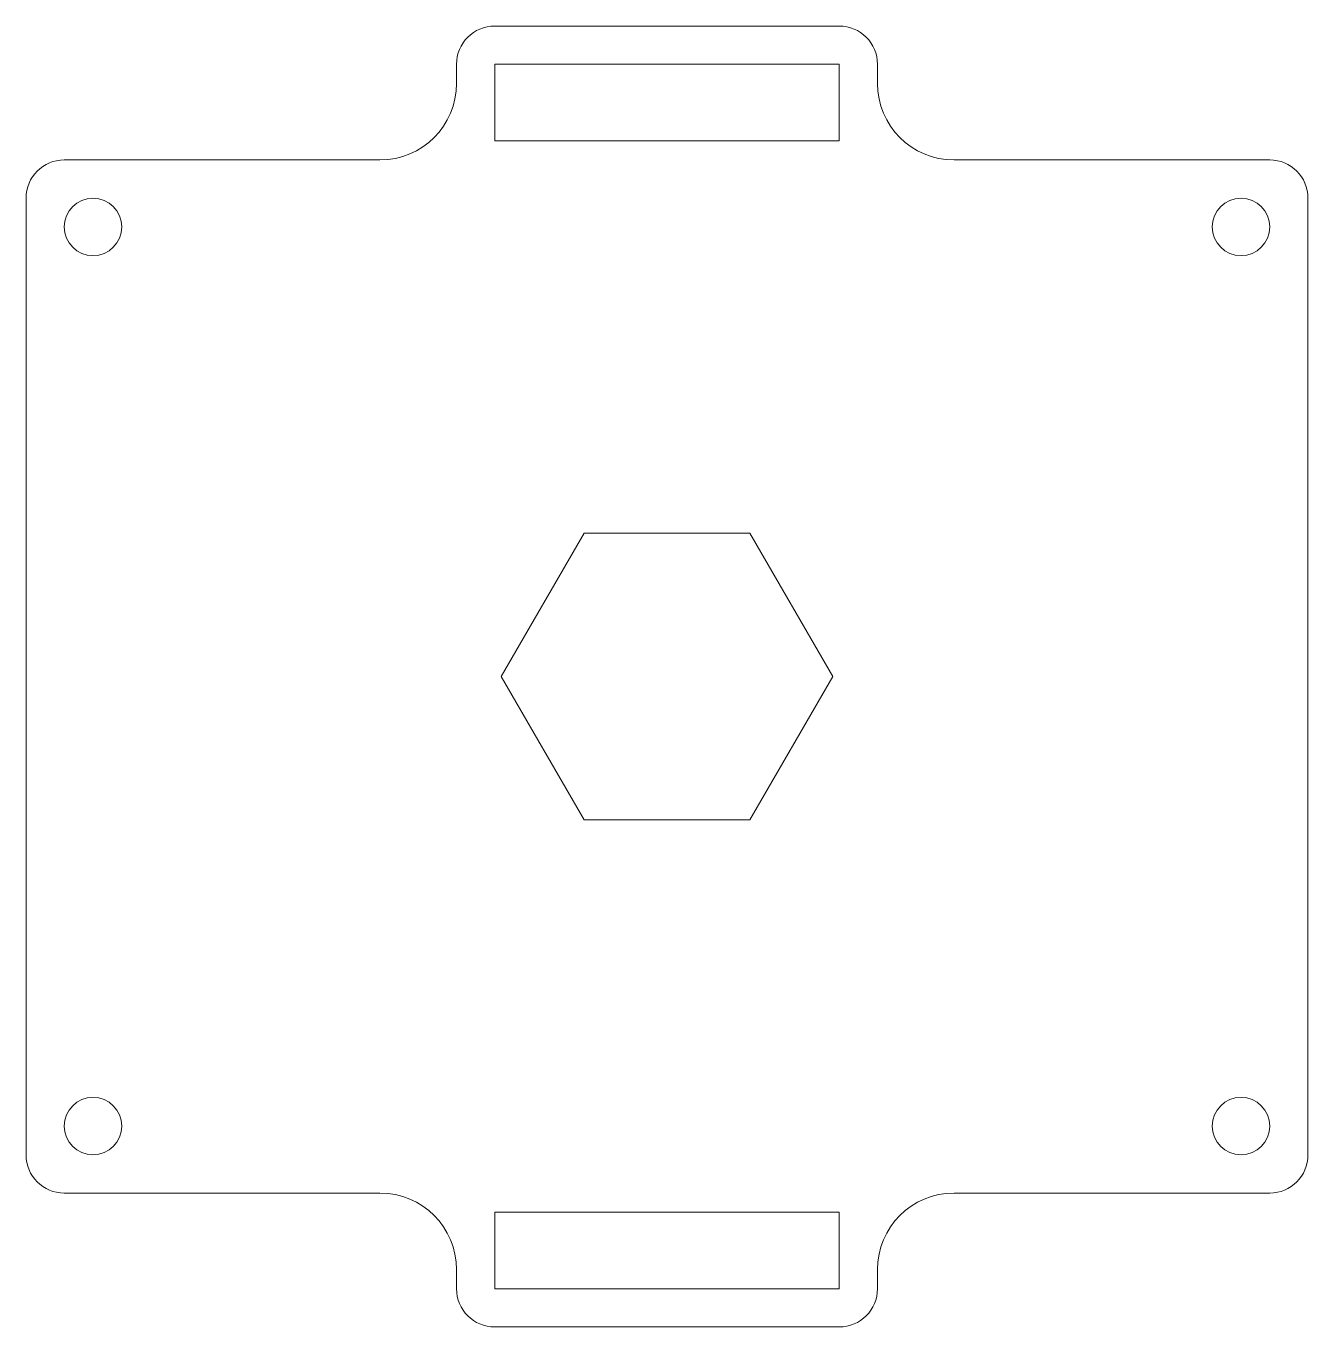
# Model space of a CAD drawing. Header units: millimetres. Extents: x -33.5 to 33.5, y -34 to 34.
import ezdxf

# ---------------------------------------------------------------- set-up
doc = ezdxf.new("R2010")
doc.units = ezdxf.units.MM

msp = doc.modelspace()

# ---------------------------------------------------------------- linework, layer by layer
at = {"color": 7, "linetype": 'Continuous', "lineweight": 15}
for p, q in [((9, 34), (-9, 34)), ((-11, 32), (-11, 31)), ((9, 32), (-9, 32)), ((-9, 32), (-9, 28)), ((9, 28), (9, 32)), ((11, 31), (11, 32)), ((-9, 28), (9, 28)), ((-15, 27), (-31.5, 27)), ((31.5, 27), (15, 27)), ((-33.5, 25), (-33.5, -25)), ((33.5, -25), (33.5, 25)), ((-4.33, 7.5), (-8.66, 0)), ((4.33, 7.5), (-4.33, 7.5)), ((8.66, 0), (4.33, 7.5)), ((-8.66, 0), (-4.33, -7.5)), ((4.33, -7.5), (8.66, 0)), ((-4.33, -7.5), (4.33, -7.5)), ((-31.5, -27), (-15, -27)), ((15, -27), (31.5, -27)), ((9, -28), (-9, -28)), ((-9, -28), (-9, -32)), ((9, -32), (9, -28)), ((-11, -31), (-11, -32)), ((11, -32), (11, -31)), ((-9, -32), (9, -32)), ((-9, -34), (9, -34))]:
    msp.add_line(p, q, dxfattribs=at)
for centre in [(-30, 23.5), (30, 23.5), (-30, -23.5), (30, -23.5)]:
    msp.add_circle(centre, 1.5, dxfattribs=at)
for centre, radius, start, end in [((-9, 32), 2, 90, 180), ((9, 32), 2, 0, 90), ((-15, 31), 4, 270, 0), ((15, 31), 4, 180, 270), ((-31.5, 25), 2, 90, 180), ((31.5, 25), 2, 0, 90), ((-31.5, -25), 2, 180, 270), ((31.5, -25), 2, 270, 0), ((-15, -31), 4, 0, 90), ((15, -31), 4, 90, 180), ((-9, -32), 2, 180, 270), ((9, -32), 2, 270, 0)]:
    msp.add_arc(centre, radius, start, end, dxfattribs=at)

doc.saveas('drawing.dxf')
